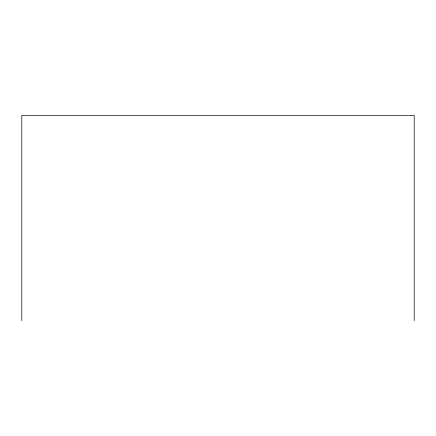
<?xml version="1.0" encoding="UTF-8"?>
<svg xmlns="http://www.w3.org/2000/svg" width="436" height="436" viewBox="0 0 436 436"><rect width="100%" height="100%" fill="white"/><g stroke="black" fill="none" stroke-linecap="round" stroke-linejoin="round"><path stroke-width="0.65" d="M414.2 320.645L414.2 115.355L21.8 115.355L21.8 320.645"/></g></svg>
